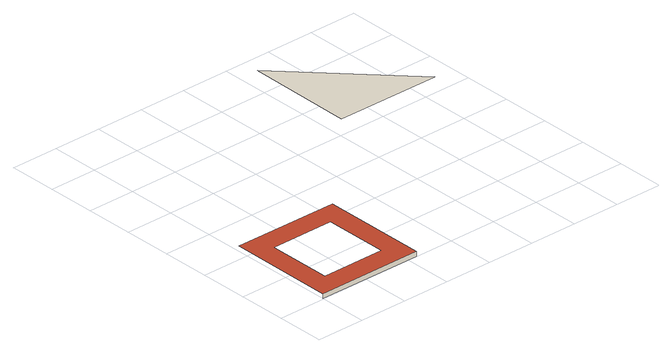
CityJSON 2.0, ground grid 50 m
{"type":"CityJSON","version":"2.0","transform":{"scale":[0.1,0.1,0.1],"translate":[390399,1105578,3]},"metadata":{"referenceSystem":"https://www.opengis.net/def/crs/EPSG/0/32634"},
"CityObjects":{
"building1":{"type":"Building","attributes":{"measuredHeight":5,"test-purpose":"test-use"},"geometry":[{"type":"MultiSurface","lod":"2","boundaries":[[[0,1,2,3]],[[1,4,5,2],[6,7,8,9]]],"semantics":{"surfaces":[{"type":"WallSurface"},{"type":"RoofSurface"}],"values":[0,1]}}]},
"building2":{"type":"Building","geometry":[{"type":"MultiSurface","lod":"1","boundaries":[[[10,11,12]]]}]}
},
"vertices":[
[1098,3,0],[1098,3,50],[2,6,50],[2,6,0],[1102,1108,50],[6,1112,50],[224,890,50],[882,888,50],[880,224,50],[222,226,50],
[3297,2208,0],[2205,3317,10],[2201,2211,0]
]}
